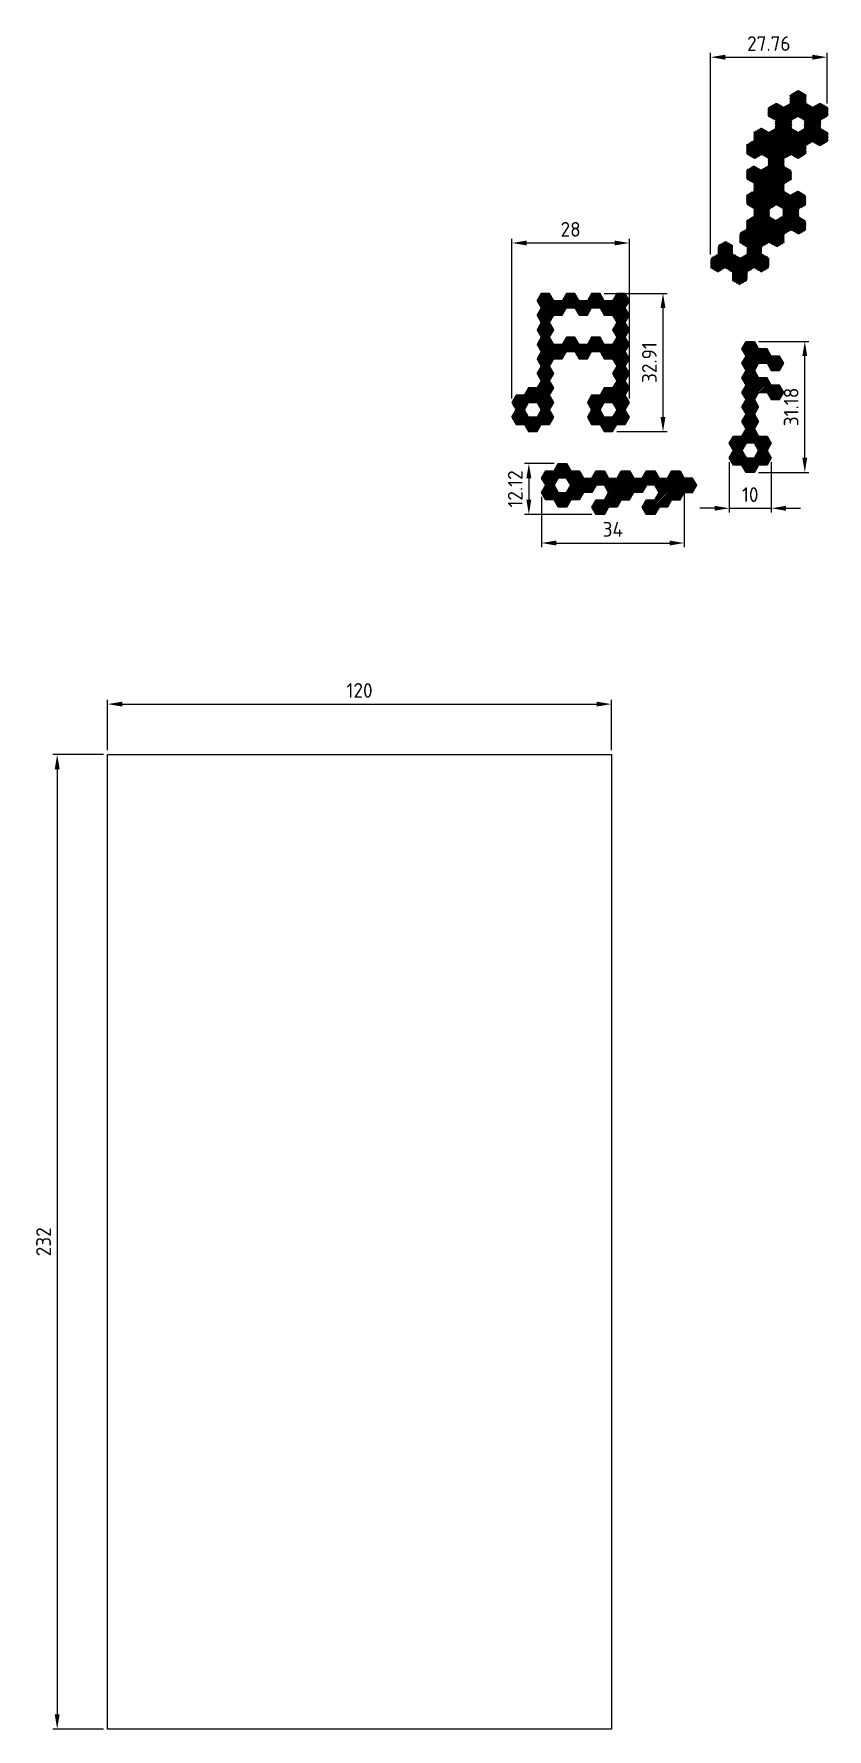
# Model space of a CAD drawing. Header units: millimetres. Extents: x -429 to 706, y -30 to 384.
# Drawn here: x 517.4 to 706.3, y -19.1 to 384.5 of the extents above; entities that cross this region are included whole.
import ezdxf

# ---------------------------------------------------------------- set-up
doc = ezdxf.new("R2010")
doc.units = ezdxf.units.MM
doc.header["$LTSCALE"] = 0.25
for name, color, linetype, lineweight in [('AM_0', 7, 'Continuous', 20), ('AM_5', 3, 'Continuous', 25), ('Dam', 5, 'Continuous', 50)]:
    doc.layers.add(name, color=color, linetype=linetype, lineweight=lineweight)
doc.styles.get("Standard").update_dxf_attribs({"font": 'tcvn+7284-2003r.ttf'})
doc.dimstyles.new('AM_ISO$0', dxfattribs={"dimtxt": 3.5, "dimasz": 3.5, "dimexe": 1, "dimexo": 1, "dimgap": 1.5, "dimtad": 1, "dimdsep": 46, "dimtxsty": 'Standard', "dimcen": 0, "dimclrd": 256, "dimclre": 256, "dimclrt": 2, "dimadec": 0, "dimazin": 2, "dimtp": 0.1, "dimtm": 0.1, "dimtfac": 0.71, "dimtdec": 3, "dimtmove": 0, "dimatfit": 3, "dimfxl": 1, "dimlwd": -1, "dimlwe": -1, "dimarcsym": 1})
pattern_1 = [(45, (894.89967, 228.02429), (-0.1122532, 0.1122532), [])]
pattern_2 = [(105, (912.20266, 413.68215), (-0.15334072, -0.04108752), [])]
pattern_3 = [(45, (844.55941, 182.97297), (-0.1122532, 0.1122532), [])]

# ---------------------------------------------------------------- blocks, each defined once
blk = doc.blocks.new('*D22')
at = {"layer": 'AM_5', "linetype": 'ByBlock', "transparency": 16777216}
for p, q in [((534.93, 213.91), (534.93, 225.91)), ((538.43, 224.91), (651.43, 224.91)), ((654.93, 213.91), (654.93, 225.91))]:
    blk.add_line(p, q, dxfattribs=at)
at = {"layer": 'AM_5', "transparency": 16777216}
for points in [[(538.43, 225.49), (538.43, 224.33), (534.93, 224.91)], [(651.43, 225.49), (651.43, 224.33), (654.93, 224.91)]]:
    blk.add_solid(points, dxfattribs=at)
at = {"layer": 'Defpoints', "color": 0, "transparency": 16777216}
for p in [(654.93, 224.91), (534.93, 212.91), (654.93, 212.91)]:
    blk.add_point(p, dxfattribs=at)
at = {"layer": 'AM_5', "color": 2, "transparency": 16777216, "insert": (594.93, 228.16), "char_height": 3.5, "attachment_point": 5}
blk.add_mtext('120', dxfattribs=at)
blk = doc.blocks.new('*D23')
at = {"layer": 'AM_5', "linetype": 'ByBlock', "transparency": 16777216}
for p, q in [((533.93, 212.91), (521.93, 212.91)), ((522.93, 209.41), (522.93, -15.59)), ((533.93, -19.09), (521.93, -19.09))]:
    blk.add_line(p, q, dxfattribs=at)
at = {"layer": 'AM_5', "transparency": 16777216}
for points in [[(522.34, 209.41), (523.51, 209.41), (522.93, 212.91)], [(522.34, -15.59), (523.51, -15.59), (522.93, -19.09)]]:
    blk.add_solid(points, dxfattribs=at)
at = {"layer": 'Defpoints', "color": 0, "transparency": 16777216}
for p in [(534.93, 212.91), (522.93, -19.09), (534.93, -19.09)]:
    blk.add_point(p, dxfattribs=at)
at = {"layer": 'AM_5', "color": 2, "transparency": 16777216, "insert": (519.68, 96.91), "char_height": 3.5, "attachment_point": 5, "rotation": 90}
blk.add_mtext('232', dxfattribs=at)
blk = doc.blocks.new('*D25')
at = {"layer": 'AM_5', "linetype": 'ByBlock', "transparency": 16777216}
for p, q in [((653.21, 322.68), (668.21, 322.68)), ((667.21, 293.27), (667.21, 319.18)), ((656.21, 289.77), (668.21, 289.77))]:
    blk.add_line(p, q, dxfattribs=at)
at = {"layer": 'AM_5', "transparency": 16777216}
for points in [[(666.63, 319.18), (667.79, 319.18), (667.21, 322.68)], [(666.63, 293.27), (667.79, 293.27), (667.21, 289.77)]]:
    blk.add_solid(points, dxfattribs=at)
at = {"layer": 'Defpoints', "color": 0, "transparency": 16777216}
for p in [(652.21, 322.68), (667.21, 322.68), (655.21, 289.77)]:
    blk.add_point(p, dxfattribs=at)
at = {"layer": 'AM_5', "color": 2, "transparency": 16777216, "insert": (663.96, 306.22), "char_height": 3.5, "attachment_point": 5, "rotation": 90}
blk.add_mtext('32.91', dxfattribs=at)
blk = doc.blocks.new('*D26')
at = {"layer": 'AM_5', "linetype": 'ByBlock', "transparency": 16777216}
for p, q in [((689.98, 311.24), (701.98, 311.24)), ((700.98, 283.57), (700.98, 307.74)), ((689.98, 280.07), (701.98, 280.07))]:
    blk.add_line(p, q, dxfattribs=at)
at = {"layer": 'AM_5', "transparency": 16777216}
for points in [[(700.39, 307.74), (701.56, 307.74), (700.98, 311.24)], [(700.39, 283.57), (701.56, 283.57), (700.98, 280.07)]]:
    blk.add_solid(points, dxfattribs=at)
at = {"layer": 'Defpoints', "color": 0, "transparency": 16777216}
for p in [(688.98, 311.24), (700.98, 311.24), (688.98, 280.07)]:
    blk.add_point(p, dxfattribs=at)
at = {"layer": 'AM_5', "color": 2, "transparency": 16777216, "insert": (697.73, 295.65), "char_height": 3.5, "attachment_point": 5, "rotation": 90}
blk.add_mtext('31.18', dxfattribs=at)
blk = doc.blocks.new('*D27')
at = {"layer": 'AM_5', "linetype": 'ByBlock', "transparency": 16777216}
for p, q in [((631.21, 297.7), (631.21, 335.68)), ((659.21, 297.7), (659.21, 335.68)), ((634.71, 334.68), (655.71, 334.68))]:
    blk.add_line(p, q, dxfattribs=at)
at = {"layer": 'AM_5', "transparency": 16777216}
for points in [[(634.71, 335.26), (634.71, 334.1), (631.21, 334.68)], [(655.71, 335.26), (655.71, 334.1), (659.21, 334.68)]]:
    blk.add_solid(points, dxfattribs=at)
at = {"layer": 'Defpoints', "color": 0, "transparency": 16777216}
for p in [(659.21, 334.68), (631.21, 296.7), (659.21, 296.7)]:
    blk.add_point(p, dxfattribs=at)
at = {"layer": 'AM_5', "color": 2, "transparency": 16777216, "insert": (645.21, 337.93), "char_height": 3.5, "attachment_point": 5}
blk.add_mtext('28', dxfattribs=at)
blk = doc.blocks.new('*D28')
at = {"layer": 'AM_5', "linetype": 'ByBlock', "transparency": 16777216}
for p, q in [((678.53, 331.92), (678.53, 379.91)), ((706.29, 367.91), (706.29, 379.91)), ((682.03, 378.91), (702.79, 378.91))]:
    blk.add_line(p, q, dxfattribs=at)
at = {"layer": 'AM_5', "transparency": 16777216}
for points in [[(682.03, 379.49), (682.03, 378.32), (678.53, 378.91)], [(702.79, 379.49), (702.79, 378.32), (706.29, 378.91)]]:
    blk.add_solid(points, dxfattribs=at)
at = {"layer": 'Defpoints', "color": 0, "transparency": 16777216}
for p in [(706.29, 378.91), (706.29, 366.91), (678.53, 330.92)]:
    blk.add_point(p, dxfattribs=at)
at = {"layer": 'AM_5', "color": 2, "transparency": 16777216, "insert": (692.41, 382.16), "char_height": 3.5, "attachment_point": 5}
blk.add_mtext('27.76', dxfattribs=at)
blk = doc.blocks.new('*D29')
at = {"layer": 'AM_5', "linetype": 'ByBlock', "transparency": 16777216}
for p, q in [((682.98, 282.53), (682.98, 270.53)), ((692.98, 282.53), (692.98, 270.53)), ((679.48, 271.53), (675.98, 271.53)), ((682.98, 271.53), (692.98, 271.53)), ((696.48, 271.53), (699.98, 271.53))]:
    blk.add_line(p, q, dxfattribs=at)
at = {"layer": 'AM_5', "transparency": 16777216}
for points in [[(679.48, 272.11), (679.48, 270.95), (682.98, 271.53)], [(696.48, 272.11), (696.48, 270.95), (692.98, 271.53)]]:
    blk.add_solid(points, dxfattribs=at)
at = {"layer": 'Defpoints', "color": 0, "transparency": 16777216}
for p in [(682.98, 283.53), (692.98, 283.53), (692.98, 271.53)]:
    blk.add_point(p, dxfattribs=at)
at = {"layer": 'AM_5', "color": 2, "transparency": 16777216, "insert": (687.98, 274.78), "char_height": 3.5, "attachment_point": 5}
blk.add_mtext('10', dxfattribs=at)
blk = doc.blocks.new('*D30')
at = {"layer": 'AM_5', "linetype": 'ByBlock', "transparency": 16777216}
for p, q in [((672.27, 277.72), (672.27, 262.26)), ((638.27, 274.26), (638.27, 262.26)), ((641.77, 263.26), (668.77, 263.26))]:
    blk.add_line(p, q, dxfattribs=at)
at = {"layer": 'AM_5', "transparency": 16777216}
for points in [[(641.77, 263.84), (641.77, 262.68), (638.27, 263.26)], [(668.77, 263.84), (668.77, 262.68), (672.27, 263.26)]]:
    blk.add_solid(points, dxfattribs=at)
at = {"layer": 'Defpoints', "color": 0, "transparency": 16777216}
for p in [(672.27, 278.72), (638.27, 275.26), (672.27, 263.26)]:
    blk.add_point(p, dxfattribs=at)
at = {"layer": 'AM_5', "color": 2, "transparency": 16777216, "insert": (655.27, 266.51), "char_height": 3.5, "attachment_point": 5}
blk.add_mtext('34', dxfattribs=at)
blk = doc.blocks.new('*D31')
at = {"layer": 'AM_5', "linetype": 'ByBlock', "transparency": 16777216}
for p, q in [((641.27, 282.19), (634.26, 282.19)), ((635.26, 278.69), (635.26, 273.56)), ((650.27, 270.06), (634.26, 270.06))]:
    blk.add_line(p, q, dxfattribs=at)
at = {"layer": 'AM_5', "transparency": 16777216}
for points in [[(634.68, 278.69), (635.84, 278.69), (635.26, 282.19)], [(634.68, 273.56), (635.84, 273.56), (635.26, 270.06)]]:
    blk.add_solid(points, dxfattribs=at)
at = {"layer": 'Defpoints', "color": 0, "transparency": 16777216}
for p in [(642.27, 282.19), (635.26, 270.06), (651.27, 270.06)]:
    blk.add_point(p, dxfattribs=at)
at = {"layer": 'AM_5', "color": 2, "transparency": 16777216, "insert": (632.01, 276.12), "char_height": 3.5, "attachment_point": 5, "rotation": 90}
blk.add_mtext('12.12', dxfattribs=at)

msp = doc.modelspace()

# ---------------------------------------------------------------- hatches: boundary and pattern name
at = {"layer": 'AM_0'}
h = msp.add_hatch(dxfattribs=at)
h.set_pattern_fill('ANSI31', color=3, scale=0.08, angle=15)
h.set_pattern_definition([(60, (842.22934, -13.91647), (-0.21997045, 0.127), [])])
h.paths.add_polyline_path([(634.209, 298.43), (632.209, 298.43), (631.209, 296.698), (632.209, 294.966), (634.209, 294.966), (635.209, 296.698)])
h.paths.add_polyline_path([(634.209, 294.966), (632.209, 294.966), (631.209, 293.234), (632.209, 291.502), (634.209, 291.502), (635.209, 293.234)])
h.paths.add_polyline_path([(637.209, 293.234), (635.209, 293.234), (634.209, 291.502), (635.209, 289.77), (637.209, 289.77), (638.209, 291.502)])
h.paths.add_polyline_path([(640.209, 294.966), (638.209, 294.966), (637.209, 293.234), (638.209, 291.502), (640.209, 291.502), (641.209, 293.234)])
h.paths.add_polyline_path([(638.209, 298.43), (637.209, 300.162), (635.209, 300.162), (634.209, 298.43), (635.209, 296.698), (637.209, 296.698)])
h.paths.add_polyline_path([(640.209, 298.43), (638.209, 298.43), (637.209, 296.698), (638.209, 294.966), (640.209, 294.966), (641.209, 296.698)])
h.paths.add_polyline_path([(640.209, 301.894), (638.209, 301.894), (637.209, 300.162), (638.209, 298.43), (640.209, 298.43), (641.209, 300.162)])
h.paths.add_polyline_path([(641.209, 303.626), (640.209, 305.358), (638.209, 305.358), (637.209, 303.626), (638.209, 301.894), (640.209, 301.894)])
h.paths.add_polyline_path([(640.209, 308.822), (638.209, 308.822), (637.209, 307.09), (638.209, 305.358), (640.209, 305.358), (641.209, 307.09)])
h.paths.add_polyline_path([(640.209, 312.286), (638.209, 312.286), (637.209, 310.554), (638.209, 308.822), (640.209, 308.822), (641.209, 310.554)])
h.paths.add_polyline_path([(640.209, 315.75), (638.209, 315.75), (637.209, 314.018), (638.209, 312.286), (640.209, 312.286), (641.209, 314.018)])
h.paths.add_polyline_path([(640.209, 319.214), (638.209, 319.214), (637.209, 317.482), (638.209, 315.75), (640.209, 315.75), (641.209, 317.482)])
h.paths.add_polyline_path([(641.209, 320.946), (640.209, 322.679), (638.209, 322.679), (637.209, 320.946), (638.209, 319.214), (640.209, 319.214)])
h.paths.add_polyline_path([(643.209, 320.946), (641.209, 320.946), (640.209, 319.214), (641.209, 317.482), (643.209, 317.482), (644.209, 319.214)])
h.paths.add_polyline_path([(643.209, 310.554), (641.209, 310.554), (640.209, 308.822), (641.209, 307.09), (643.209, 307.09), (644.209, 308.822)])
h.paths.add_polyline_path([(646.209, 312.286), (644.209, 312.286), (643.209, 310.554), (644.209, 308.822), (646.209, 308.822), (647.209, 310.554)])
h.paths.add_polyline_path([(649.209, 310.554), (647.209, 310.554), (646.209, 308.822), (647.209, 307.09), (649.209, 307.09), (650.209, 308.822)])
h.paths.add_polyline_path([(646.209, 322.679), (644.209, 322.679), (643.209, 320.946), (644.209, 319.214), (646.209, 319.214), (647.209, 320.946)])
h.paths.add_polyline_path([(649.209, 320.946), (647.209, 320.946), (646.209, 319.214), (647.209, 317.482), (649.209, 317.482), (650.209, 319.214)])
h.paths.add_polyline_path([(652.209, 322.679), (650.209, 322.679), (649.209, 320.946), (650.209, 319.214), (652.209, 319.214), (653.209, 320.946)])
h.paths.add_polyline_path([(655.209, 320.946), (653.209, 320.946), (652.209, 319.214), (653.209, 317.482), (655.209, 317.482), (656.209, 319.214)])
h.paths.add_polyline_path([(658.209, 322.679), (656.209, 322.679), (655.209, 320.946), (656.209, 319.214), (658.209, 319.214), (659.209, 320.946)])
h.paths.add_polyline_path([(658.209, 319.214), (656.209, 319.214), (655.209, 317.482), (656.209, 315.75), (658.209, 315.75), (659.209, 317.482)])
h.paths.add_polyline_path([(659.209, 314.018), (658.209, 315.75), (656.209, 315.75), (655.209, 314.018), (656.209, 312.286), (658.209, 312.286)])
h.paths.add_polyline_path([(652.209, 312.286), (650.209, 312.286), (649.209, 310.554), (650.209, 308.822), (652.209, 308.822), (653.209, 310.554)])
h.paths.add_polyline_path([(655.209, 310.554), (653.209, 310.554), (652.209, 308.822), (653.209, 307.09), (655.209, 307.09), (656.209, 308.822)])
h.paths.add_polyline_path([(658.209, 312.286), (656.209, 312.286), (655.209, 310.554), (656.209, 308.822), (658.209, 308.822), (659.209, 310.554)])
h.paths.add_polyline_path([(658.209, 308.822), (656.209, 308.822), (655.209, 307.09), (656.209, 305.358), (658.209, 305.358), (659.209, 307.09)])
h.paths.add_polyline_path([(659.209, 303.626), (658.209, 305.358), (656.209, 305.358), (655.209, 303.626), (656.209, 301.894), (658.209, 301.894)])
h.paths.add_polyline_path([(658.209, 301.894), (656.209, 301.894), (655.209, 300.162), (656.209, 298.43), (658.209, 298.43), (659.209, 300.162)])
h.paths.add_polyline_path([(655.209, 300.162), (653.209, 300.162), (652.209, 298.43), (653.209, 296.698), (655.209, 296.698), (656.209, 298.43)])
h.paths.add_polyline_path([(652.209, 298.43), (650.209, 298.43), (649.209, 296.698), (650.209, 294.966), (652.209, 294.966), (653.209, 296.698)])
h.paths.add_polyline_path([(652.209, 294.966), (650.209, 294.966), (649.209, 293.234), (650.209, 291.502), (652.209, 291.502), (653.209, 293.234)])
h.paths.add_polyline_path([(655.209, 293.234), (653.209, 293.234), (652.209, 291.502), (653.209, 289.77), (655.209, 289.77), (656.209, 291.502)])
h.paths.add_polyline_path([(659.209, 293.234), (658.209, 294.966), (656.209, 294.966), (655.209, 293.234), (656.209, 291.502), (658.209, 291.502)])
h.paths.add_polyline_path([(658.209, 298.43), (656.209, 298.43), (655.209, 296.698), (656.209, 294.966), (658.209, 294.966), (659.209, 296.698)])
at = {"layer": 'AM_0', "true_color": 0xf1eb1f}
h = msp.add_hatch(dxfattribs=at)
h.set_pattern_fill('ANSI31', color=2, scale=0.08, angle=180)
h.set_pattern_definition([(225, (619.90805, 658.83783), (0.17960512, -0.17960512), [])])
h.paths.add_polyline_path([(692.978, 297.386), (694.978, 297.386), (695.978, 299.118), (694.978, 300.85), (692.978, 300.85), (691.978, 299.118)])
h.paths.add_polyline_path([(688.978, 300.85), (689.978, 299.118), (691.978, 299.118), (692.978, 300.85), (691.978, 302.582), (689.978, 302.582)])
h.paths.add_polyline_path([(692.978, 304.314), (694.978, 304.314), (695.978, 306.046), (694.978, 307.778), (692.978, 307.778), (691.978, 306.046)])
h.paths.add_polyline_path([(688.978, 307.778), (689.978, 306.046), (691.978, 306.046), (692.978, 307.778), (691.978, 309.51), (689.978, 309.51)])
h.paths.add_polyline_path([(685.978, 309.51), (686.978, 307.778), (688.978, 307.778), (689.978, 309.51), (688.978, 311.242), (686.978, 311.242)])
h.paths.add_polyline_path([(685.978, 306.046), (686.978, 304.314), (688.978, 304.314), (689.978, 306.046), (688.978, 307.778), (686.978, 307.778)])
h.paths.add_polyline_path([(686.978, 300.85), (688.978, 300.85), (689.978, 302.582), (688.978, 304.314), (686.978, 304.314), (685.978, 302.582)])
h.paths.add_polyline_path([(685.978, 299.118), (686.978, 297.386), (688.978, 297.386), (689.978, 299.118), (688.978, 300.85), (686.978, 300.85)])
h.paths.add_polyline_path([(686.978, 293.922), (688.978, 293.922), (689.978, 295.654), (688.978, 297.386), (686.978, 297.386), (685.978, 295.654)])
h.paths.add_polyline_path([(686.978, 290.458), (688.978, 290.458), (689.978, 292.19), (688.978, 293.922), (686.978, 293.922), (685.978, 292.19)])
h.paths.add_polyline_path([(689.978, 285.262), (691.978, 285.262), (692.978, 286.994), (691.978, 288.726), (689.978, 288.726), (688.978, 286.994)])
h.paths.add_polyline_path([(682.978, 286.994), (683.978, 285.262), (685.978, 285.262), (686.978, 286.994), (685.978, 288.726), (683.978, 288.726)])
h.paths.add_polyline_path([(682.978, 283.53), (683.978, 281.798), (685.978, 281.798), (686.978, 283.53), (685.978, 285.262), (683.978, 285.262)])
h.paths.add_polyline_path([(686.978, 280.065), (688.978, 280.065), (689.978, 281.798), (688.978, 283.53), (686.978, 283.53), (685.978, 281.798)])
h.paths.add_polyline_path([(689.978, 281.798), (691.978, 281.798), (692.978, 283.53), (691.978, 285.262), (689.978, 285.262), (688.978, 283.53)])
h.paths.add_polyline_path([(686.978, 286.994), (688.978, 286.994), (689.978, 288.726), (688.978, 290.458), (686.978, 290.458), (685.978, 288.726)])
h = msp.add_hatch(dxfattribs=at)
h.set_pattern_fill('ANSI31', color=2, scale=0.08)
h.set_pattern_definition([(45, (882.392, -93.05078), (-0.17960512, 0.17960512), [])])
h.paths.add_polyline_path([(641.265, 280.455), (639.265, 280.455), (638.265, 278.723), (639.265, 276.991), (641.265, 276.991), (642.265, 278.723)])
h.paths.add_polyline_path([(645.265, 280.455), (644.265, 282.187), (642.265, 282.187), (641.265, 280.455), (642.265, 278.723), (644.265, 278.723)])
h.paths.add_polyline_path([(641.265, 276.991), (639.265, 276.991), (638.265, 275.259), (639.265, 273.527), (641.265, 273.527), (642.265, 275.259)])
h.paths.add_polyline_path([(645.265, 273.527), (644.265, 275.259), (642.265, 275.259), (641.265, 273.527), (642.265, 271.795), (644.265, 271.795)])
h.paths.add_polyline_path([(647.265, 276.991), (645.265, 276.991), (644.265, 275.259), (645.265, 273.527), (647.265, 273.527), (648.265, 275.259)])
h.paths.add_polyline_path([(648.265, 278.723), (647.265, 280.455), (645.265, 280.455), (644.265, 278.723), (645.265, 276.991), (647.265, 276.991)])
h.paths.add_polyline_path([(651.265, 276.991), (650.265, 278.723), (648.265, 278.723), (647.265, 276.991), (648.265, 275.259), (650.265, 275.259)])
h.paths.add_polyline_path([(653.265, 280.455), (651.265, 280.455), (650.265, 278.723), (651.265, 276.991), (653.265, 276.991), (654.265, 278.723)])
h.paths.add_polyline_path([(656.265, 278.723), (654.265, 278.723), (653.265, 276.991), (654.265, 275.259), (656.265, 275.259), (657.265, 276.991)])
h.paths.add_polyline_path([(656.265, 275.259), (654.265, 275.259), (653.265, 273.527), (654.265, 271.795), (656.265, 271.795), (657.265, 273.527)])
h.paths.add_polyline_path([(653.265, 273.527), (651.265, 273.527), (650.265, 271.795), (651.265, 270.063), (653.265, 270.063), (654.265, 271.795)])
h.paths.add_polyline_path([(659.265, 280.455), (657.265, 280.455), (656.265, 278.723), (657.265, 276.991), (659.265, 276.991), (660.265, 278.723)])
h.paths.add_polyline_path([(662.265, 278.723), (660.265, 278.723), (659.265, 276.991), (660.265, 275.259), (662.265, 275.259), (663.265, 276.991)])
h.paths.add_polyline_path([(665.265, 280.455), (663.265, 280.455), (662.265, 278.723), (663.265, 276.991), (665.265, 276.991), (666.265, 278.723)])
h.paths.add_polyline_path([(668.265, 278.723), (666.265, 278.723), (665.265, 276.991), (666.265, 275.259), (668.265, 275.259), (669.265, 276.991)])
h.paths.add_polyline_path([(671.265, 280.455), (669.265, 280.455), (668.265, 278.723), (669.265, 276.991), (671.265, 276.991), (672.265, 278.723)])
h.paths.add_polyline_path([(668.265, 275.259), (666.265, 275.259), (665.265, 273.527), (666.265, 271.795), (668.265, 271.795), (669.265, 273.527)])
h.paths.add_polyline_path([(666.265, 271.795), (665.265, 273.527), (663.265, 273.527), (662.265, 271.795), (663.265, 270.063), (665.265, 270.063)])
h = msp.add_hatch(dxfattribs=at)
h.set_pattern_fill('ANSI31', color=2, scale=0.081)
h.set_pattern_definition([(45, (756.0477, -57.13764), (-0.18185019, 0.18185019), [])])
h.paths.add_polyline_path([(660.265, 275.259), (659.265, 276.991), (657.265, 276.991), (656.265, 275.259), (657.265, 273.527), (659.265, 273.527)])
h.paths.add_polyline_path([(672.265, 275.259), (671.265, 276.991), (669.265, 276.991), (668.265, 275.259), (669.265, 273.527), (671.265, 273.527)])
h.paths.add_polyline_path([(675.265, 276.991), (674.265, 278.723), (672.265, 278.723), (671.265, 276.991), (672.265, 275.259), (674.265, 275.259)])
at = {"layer": 'Dam'}
h = msp.add_hatch(dxfattribs=at)
h.set_pattern_fill('ANSI31', color=3, scale=0.05, angle=60, style=0)
h.set_pattern_definition(pattern_2)
h.paths.add_polyline_path([(699.366, 370.908), (697.634, 369.908), (697.634, 367.908), (699.366, 366.908), (701.098, 367.908), (701.098, 369.908)])
h.paths.add_polyline_path([(701.098, 367.908), (699.366, 366.908), (699.366, 364.908), (701.098, 363.908), (702.83, 364.908), (702.83, 366.908)])
h.paths.add_polyline_path([(697.634, 367.908), (695.902, 366.908), (695.902, 364.908), (697.634, 363.908), (699.366, 364.908), (699.366, 366.908)])
h.paths.add_polyline_path([(695.902, 364.908), (694.169, 363.908), (694.169, 361.908), (695.902, 360.908), (697.634, 361.908), (697.634, 363.908)])
h.paths.add_polyline_path([(694.169, 361.908), (692.437, 360.908), (692.437, 358.908), (694.169, 357.908), (695.902, 358.908), (695.902, 360.908)])
h.paths.add_polyline_path([(697.634, 361.908), (695.902, 360.908), (695.902, 358.908), (697.634, 357.908), (699.366, 358.908), (699.366, 360.908)])
h.paths.add_polyline_path([(699.366, 358.908), (697.634, 357.908), (697.634, 355.908), (699.366, 354.908), (701.098, 355.908), (701.098, 357.908)])
h.paths.add_polyline_path([(701.098, 361.908), (699.366, 360.908), (699.366, 358.908), (701.098, 357.908), (702.83, 358.908), (702.83, 360.908)])
h.paths.add_polyline_path([(706.294, 360.908), (704.562, 361.908), (702.83, 360.908), (702.83, 358.908), (704.562, 357.908), (706.294, 358.908)])
h.paths.add_polyline_path([(702.83, 364.908), (701.098, 363.908), (701.098, 361.908), (702.83, 360.908), (704.562, 361.908), (704.562, 363.908)])
h.paths.add_polyline_path([(704.562, 367.908), (702.83, 366.908), (702.83, 364.908), (704.562, 363.908), (706.294, 364.908), (706.294, 366.908)])
h = msp.add_hatch(dxfattribs=at)
h.set_pattern_fill('ANSI31', color=3, scale=0.05, angle=60, style=0)
h.set_pattern_definition(pattern_2)
h.paths.add_polyline_path([(692.437, 364.908), (694.169, 363.908), (695.902, 364.908), (695.902, 366.908), (694.169, 367.908), (692.437, 366.908)])
at = {"layer": 'Dam', "true_color": 0xf4ee51}
h = msp.add_hatch(dxfattribs=at)
h.set_pattern_fill('ANSI31', color=41, scale=0.05, style=0)
h.set_pattern_definition(pattern_1)
h.paths.add_polyline_path([(688.973, 360.908), (688.973, 358.908), (690.705, 357.908), (692.437, 358.908), (692.437, 360.908), (690.705, 361.908)])
h = msp.add_hatch(dxfattribs=at)
h.set_pattern_fill('ANSI31', color=41, scale=0.05, style=0)
h.set_pattern_definition(pattern_1)
h.paths.add_polyline_path([(697.634, 357.908), (695.902, 358.908), (694.169, 357.908), (694.169, 355.908), (695.902, 354.908), (697.634, 355.908)])
h.paths.add_polyline_path([(695.902, 354.908), (694.169, 355.908), (692.437, 354.908), (692.437, 352.908), (694.169, 351.908), (695.902, 352.908)])
h.paths.add_polyline_path([(694.169, 357.908), (692.437, 358.908), (690.705, 357.908), (690.705, 355.908), (692.437, 354.908), (694.169, 355.908)])
h.paths.add_polyline_path([(690.705, 357.908), (688.973, 358.908), (687.241, 357.908), (687.241, 355.908), (688.973, 354.908), (690.705, 355.908)])
h.paths.add_polyline_path([(690.705, 351.908), (688.973, 352.908), (687.241, 351.908), (687.241, 349.908), (688.973, 348.908), (690.705, 349.908)])
h.paths.add_polyline_path([(692.437, 346.908), (692.437, 348.908), (690.705, 349.908), (688.973, 348.908), (688.973, 346.908), (690.705, 345.908)])
h.paths.add_polyline_path([(694.169, 351.908), (692.437, 352.908), (690.705, 351.908), (690.705, 349.908), (692.437, 348.908), (694.169, 349.908)])
h.paths.add_polyline_path([(697.634, 351.908), (695.902, 352.908), (694.169, 351.908), (694.169, 349.908), (695.902, 348.908), (697.634, 349.908)])
at = {"layer": 'Dam', "true_color": 0xcd2027}
h = msp.add_hatch(dxfattribs=at)
h.set_pattern_fill('ANSI31', color=242, scale=0.05, style=0)
h.set_pattern_definition(pattern_3)
h.paths.add_polyline_path([(692.437, 348.908), (692.437, 346.908), (694.169, 345.908), (695.902, 346.908), (695.902, 348.908), (694.169, 349.908)])
h = msp.add_hatch(dxfattribs=at)
h.set_pattern_fill('ANSI31', color=242, scale=0.05, style=0)
h.set_pattern_definition(pattern_3)
h.paths.add_polyline_path([(701.098, 345.908), (699.366, 346.908), (697.634, 345.908), (697.634, 343.908), (699.366, 342.908), (701.098, 343.908)])
h.paths.add_polyline_path([(699.366, 342.908), (697.634, 343.908), (695.902, 342.908), (695.902, 340.908), (697.634, 339.908), (699.366, 340.908)])
h.paths.add_polyline_path([(697.634, 345.908), (695.902, 346.908), (694.169, 345.908), (694.169, 343.908), (695.902, 342.908), (697.634, 343.908)])
h.paths.add_polyline_path([(694.169, 345.908), (692.437, 346.908), (690.705, 345.908), (690.705, 343.908), (692.437, 342.908), (694.169, 343.908)])
h.paths.add_polyline_path([(690.705, 345.908), (688.973, 346.908), (687.241, 345.908), (687.241, 343.908), (688.973, 342.908), (690.705, 343.908)])
h.paths.add_polyline_path([(692.437, 342.908), (690.705, 343.908), (688.973, 342.908), (688.973, 340.908), (690.705, 339.908), (692.437, 340.908)])
h.paths.add_polyline_path([(690.705, 339.908), (688.973, 340.908), (687.241, 339.908), (687.241, 337.908), (688.973, 336.908), (690.705, 337.908)])
h.paths.add_polyline_path([(694.169, 339.908), (692.437, 340.908), (690.705, 339.908), (690.705, 337.908), (692.437, 336.908), (694.169, 337.908)])
h.paths.add_polyline_path([(695.902, 334.908), (695.902, 336.908), (694.169, 337.908), (692.437, 336.908), (692.437, 334.908), (694.169, 333.908)])
h.paths.add_polyline_path([(697.634, 339.908), (695.902, 340.908), (694.169, 339.908), (694.169, 337.908), (695.902, 336.908), (697.634, 337.908)])
h.paths.add_polyline_path([(701.098, 339.908), (699.366, 340.908), (697.634, 339.908), (697.634, 337.908), (699.366, 336.908), (701.098, 337.908)])
at = {"layer": 'Dam'}
h = msp.add_hatch(dxfattribs=at)
h.set_pattern_fill('ANSI31', color=4, scale=0.05, angle=-60, style=0)
h.set_pattern_definition([(345, (678.5876, 93.1384), (0.04108752, 0.15334072), [])])
h.paths.add_polyline_path([(692.437, 328.918), (692.437, 330.918), (690.705, 331.918), (688.973, 330.918), (688.973, 328.918), (690.705, 327.918)])
h.paths.add_polyline_path([(688.973, 328.918), (688.973, 330.918), (687.241, 331.918), (685.509, 330.918), (685.509, 328.918), (687.241, 327.918)])
h.paths.add_polyline_path([(690.705, 331.918), (690.705, 333.918), (688.973, 334.918), (687.241, 333.918), (687.241, 331.918), (688.973, 330.918)])
h.paths.add_polyline_path([(688.973, 334.918), (688.973, 336.918), (687.241, 337.918), (685.509, 336.918), (685.509, 334.918), (687.241, 333.918)])
h.paths.add_polyline_path([(683.777, 331.918), (683.777, 333.918), (682.045, 334.918), (680.313, 333.918), (680.313, 331.918), (682.045, 330.918)])
h.paths.add_polyline_path([(680.313, 327.918), (682.045, 328.918), (682.045, 330.918), (680.313, 331.918), (678.581, 330.918), (678.581, 328.918)])
h.paths.add_polyline_path([(685.509, 328.918), (685.509, 330.918), (683.777, 331.918), (682.045, 330.918), (682.045, 328.918), (683.777, 327.918)])
h.paths.add_polyline_path([(687.241, 325.918), (687.241, 327.918), (685.509, 328.918), (683.777, 327.918), (683.777, 325.918), (685.509, 324.918)])
h = msp.add_hatch(dxfattribs=at)
h.set_pattern_fill('ANSI31', color=4, scale=0.05, angle=-60, style=0)
h.set_pattern_definition([(345, (678.554, 93.1093), (0.04108752, 0.15334072), [])])
h.paths.add_polyline_path([(690.672, 337.889), (688.94, 336.889), (688.94, 334.889), (690.672, 333.889), (692.404, 334.889), (692.404, 336.889)])

# ---------------------------------------------------------------- linework, layer by layer
at = {"layer": 'AM_0'}
for p, q in [((534.926, -19.091), (534.926, 212.909)), ((534.926, 212.909), (654.926, 212.909)), ((654.926, 212.909), (654.926, -19.091)), ((654.926, -19.091), (534.926, -19.091))]:
    msp.add_line(p, q, dxfattribs=at)
for points in [[(694.169, 367.908), (692.437, 366.908), (692.437, 364.908), (694.169, 363.908), (695.902, 364.908), (695.902, 366.908)], [(697.634, 363.908), (699.366, 364.908), (699.366, 366.908), (697.634, 367.908), (695.902, 366.908), (695.902, 364.908)], [(699.366, 370.908), (697.634, 369.908), (697.634, 367.908), (699.366, 366.908), (701.098, 367.908), (701.098, 369.908)], [(701.098, 367.908), (699.366, 366.908), (699.366, 364.908), (701.098, 363.908), (702.83, 364.908), (702.83, 366.908)], [(704.562, 367.908), (702.83, 366.908), (702.83, 364.908), (704.562, 363.908), (706.294, 364.908), (706.294, 366.908)], [(695.902, 360.908), (697.634, 361.908), (697.634, 363.908), (695.902, 364.908), (694.169, 363.908), (694.169, 361.908)], [(702.83, 364.908), (701.098, 363.908), (701.098, 361.908), (702.83, 360.908), (704.562, 361.908), (704.562, 363.908)], [(692.437, 360.908), (690.705, 361.908), (688.973, 360.908), (688.973, 358.908), (690.705, 357.908), (692.437, 358.908)], [(694.169, 361.908), (692.437, 360.908), (692.437, 358.908), (694.169, 357.908), (695.902, 358.908), (695.902, 360.908)], [(697.634, 357.908), (699.366, 358.908), (699.366, 360.908), (697.634, 361.908), (695.902, 360.908), (695.902, 358.908)], [(701.098, 361.908), (699.366, 360.908), (699.366, 358.908), (701.098, 357.908), (702.83, 358.908), (702.83, 360.908)], [(704.562, 361.908), (702.83, 360.908), (702.83, 358.908), (704.562, 357.908), (706.294, 358.908), (706.294, 360.908)], [(687.241, 355.908), (688.973, 354.908), (690.705, 355.908), (690.705, 357.908), (688.973, 358.908), (687.241, 357.908)], [(690.705, 355.908), (692.437, 354.908), (694.169, 355.908), (694.169, 357.908), (692.437, 358.908), (690.705, 357.908)], [(695.902, 354.908), (694.169, 355.908), (692.437, 354.908), (692.437, 352.908), (694.169, 351.908), (695.902, 352.908)], [(697.634, 357.908), (695.902, 358.908), (694.169, 357.908), (694.169, 355.908), (695.902, 354.908), (697.634, 355.908)], [(699.366, 358.908), (697.634, 357.908), (697.634, 355.908), (699.366, 354.908), (701.098, 355.908), (701.098, 357.908)], [(690.705, 351.908), (688.973, 352.908), (687.241, 351.908), (687.241, 349.908), (688.973, 348.908), (690.705, 349.908)], [(694.169, 351.908), (692.437, 352.908), (690.705, 351.908), (690.705, 349.908), (692.437, 348.908), (694.169, 349.908)], [(697.634, 351.908), (695.902, 352.908), (694.169, 351.908), (694.169, 349.908), (695.902, 348.908), (697.634, 349.908)], [(692.437, 348.908), (690.705, 349.908), (688.973, 348.908), (688.973, 346.908), (690.705, 345.908), (692.437, 346.908)], [(695.902, 348.908), (694.169, 349.908), (692.437, 348.908), (692.437, 346.908), (694.169, 345.908), (695.902, 346.908)], [(690.705, 345.908), (688.973, 346.908), (687.241, 345.908), (687.241, 343.908), (688.973, 342.908), (690.705, 343.908)], [(688.973, 340.908), (690.705, 339.908), (692.437, 340.908), (692.437, 342.908), (690.705, 343.908), (688.973, 342.908)], [(690.705, 343.908), (692.437, 342.908), (694.169, 343.908), (694.169, 345.908), (692.437, 346.908), (690.705, 345.908)], [(694.169, 343.908), (695.902, 342.908), (697.634, 343.908), (697.634, 345.908), (695.902, 346.908), (694.169, 345.908)], [(699.366, 342.908), (697.634, 343.908), (695.902, 342.908), (695.902, 340.908), (697.634, 339.908), (699.366, 340.908)], [(701.098, 345.908), (699.366, 346.908), (697.634, 345.908), (697.634, 343.908), (699.366, 342.908), (701.098, 343.908)], [(690.705, 339.908), (688.973, 340.908), (687.241, 339.908), (687.241, 337.908), (688.973, 336.908), (690.705, 337.908)], [(694.169, 339.908), (692.437, 340.908), (690.705, 339.908), (690.705, 337.908), (692.437, 336.908), (694.169, 337.908)], [(697.634, 339.908), (695.902, 340.908), (694.169, 339.908), (694.169, 337.908), (695.902, 336.908), (697.634, 337.908)], [(701.098, 339.908), (699.366, 340.908), (697.634, 339.908), (697.634, 337.908), (699.366, 336.908), (701.098, 337.908)], [(695.902, 336.908), (694.169, 337.908), (692.437, 336.908), (692.437, 334.908), (694.169, 333.908), (695.902, 334.908)], [(641.209, 320.946), (640.209, 322.679), (638.209, 322.679), (637.209, 320.946), (638.209, 319.214), (640.209, 319.214)], [(641.209, 317.482), (640.209, 319.214), (638.209, 319.214), (637.209, 317.482), (638.209, 315.75), (640.209, 315.75)], [(644.209, 319.214), (643.209, 320.946), (641.209, 320.946), (640.209, 319.214), (641.209, 317.482), (643.209, 317.482)], [(647.209, 320.946), (646.209, 322.679), (644.209, 322.679), (643.209, 320.946), (644.209, 319.214), (646.209, 319.214)], [(650.209, 319.214), (649.209, 320.946), (647.209, 320.946), (646.209, 319.214), (647.209, 317.482), (649.209, 317.482)], [(653.209, 320.946), (652.209, 322.679), (650.209, 322.679), (649.209, 320.946), (650.209, 319.214), (652.209, 319.214)], [(656.209, 319.214), (655.209, 320.946), (653.209, 320.946), (652.209, 319.214), (653.209, 317.482), (655.209, 317.482)], [(659.209, 320.946), (658.209, 322.679), (656.209, 322.679), (655.209, 320.946), (656.209, 319.214), (658.209, 319.214)], [(659.209, 317.482), (658.209, 319.214), (656.209, 319.214), (655.209, 317.482), (656.209, 315.75), (658.209, 315.75)], [(641.209, 314.018), (640.209, 315.75), (638.209, 315.75), (637.209, 314.018), (638.209, 312.286), (640.209, 312.286)], [(659.209, 314.018), (658.209, 315.75), (656.209, 315.75), (655.209, 314.018), (656.209, 312.286), (658.209, 312.286)], [(641.209, 310.554), (640.209, 312.286), (638.209, 312.286), (637.209, 310.554), (638.209, 308.822), (640.209, 308.822)], [(647.209, 310.554), (646.209, 312.286), (644.209, 312.286), (643.209, 310.554), (644.209, 308.822), (646.209, 308.822)], [(653.209, 310.554), (652.209, 312.286), (650.209, 312.286), (649.209, 310.554), (650.209, 308.822), (652.209, 308.822)], [(659.209, 310.554), (658.209, 312.286), (656.209, 312.286), (655.209, 310.554), (656.209, 308.822), (658.209, 308.822)], [(685.978, 309.51), (686.978, 311.242), (688.978, 311.242), (689.978, 309.51), (688.978, 307.778), (686.978, 307.778)], [(641.209, 307.09), (640.209, 308.822), (638.209, 308.822), (637.209, 307.09), (638.209, 305.358), (640.209, 305.358)], [(644.209, 308.822), (643.209, 310.554), (641.209, 310.554), (640.209, 308.822), (641.209, 307.09), (643.209, 307.09)], [(650.209, 308.822), (649.209, 310.554), (647.209, 310.554), (646.209, 308.822), (647.209, 307.09), (649.209, 307.09)], [(656.209, 308.822), (655.209, 310.554), (653.209, 310.554), (652.209, 308.822), (653.209, 307.09), (655.209, 307.09)], [(659.209, 307.09), (658.209, 308.822), (656.209, 308.822), (655.209, 307.09), (656.209, 305.358), (658.209, 305.358)], [(685.978, 306.046), (686.978, 307.778), (688.978, 307.778), (689.978, 306.046), (688.978, 304.314), (686.978, 304.314)], [(692.978, 307.778), (691.978, 309.51), (689.978, 309.51), (688.978, 307.778), (689.978, 306.046), (691.978, 306.046)], [(695.978, 306.046), (694.978, 307.778), (692.978, 307.778), (691.978, 306.046), (692.978, 304.314), (694.978, 304.314)], [(641.209, 303.626), (640.209, 305.358), (638.209, 305.358), (637.209, 303.626), (638.209, 301.894), (640.209, 301.894)], [(659.209, 303.626), (658.209, 305.358), (656.209, 305.358), (655.209, 303.626), (656.209, 301.894), (658.209, 301.894)], [(685.978, 302.582), (686.978, 304.314), (688.978, 304.314), (689.978, 302.582), (688.978, 300.85), (686.978, 300.85)], [(638.209, 298.43), (637.209, 300.162), (635.209, 300.162), (634.209, 298.43), (635.209, 296.698), (637.209, 296.698)], [(641.209, 300.162), (640.209, 301.894), (638.209, 301.894), (637.209, 300.162), (638.209, 298.43), (640.209, 298.43)], [(656.209, 298.43), (655.209, 300.162), (653.209, 300.162), (652.209, 298.43), (653.209, 296.698), (655.209, 296.698)], [(659.209, 300.162), (658.209, 301.894), (656.209, 301.894), (655.209, 300.162), (656.209, 298.43), (658.209, 298.43)], [(685.978, 299.118), (686.978, 300.85), (688.978, 300.85), (689.978, 299.118), (688.978, 297.386), (686.978, 297.386)], [(692.978, 300.85), (691.978, 302.582), (689.978, 302.582), (688.978, 300.85), (689.978, 299.118), (691.978, 299.118)], [(695.978, 299.118), (694.978, 300.85), (692.978, 300.85), (691.978, 299.118), (692.978, 297.386), (694.978, 297.386)], [(635.209, 296.698), (634.209, 298.43), (632.209, 298.43), (631.209, 296.698), (632.209, 294.966), (634.209, 294.966)], [(635.209, 293.234), (634.209, 294.966), (632.209, 294.966), (631.209, 293.234), (632.209, 291.502), (634.209, 291.502)], [(641.209, 296.698), (640.209, 298.43), (638.209, 298.43), (637.209, 296.698), (638.209, 294.966), (640.209, 294.966)], [(641.209, 293.234), (640.209, 294.966), (638.209, 294.966), (637.209, 293.234), (638.209, 291.502), (640.209, 291.502)], [(653.209, 296.698), (652.209, 298.43), (650.209, 298.43), (649.209, 296.698), (650.209, 294.966), (652.209, 294.966)], [(653.209, 293.234), (652.209, 294.966), (650.209, 294.966), (649.209, 293.234), (650.209, 291.502), (652.209, 291.502)], [(659.209, 296.698), (658.209, 298.43), (656.209, 298.43), (655.209, 296.698), (656.209, 294.966), (658.209, 294.966)], [(659.209, 293.234), (658.209, 294.966), (656.209, 294.966), (655.209, 293.234), (656.209, 291.502), (658.209, 291.502)], [(685.978, 295.654), (686.978, 297.386), (688.978, 297.386), (689.978, 295.654), (688.978, 293.922), (686.978, 293.922)], [(638.209, 291.502), (637.209, 293.234), (635.209, 293.234), (634.209, 291.502), (635.209, 289.77), (637.209, 289.77)], [(656.209, 291.502), (655.209, 293.234), (653.209, 293.234), (652.209, 291.502), (653.209, 289.77), (655.209, 289.77)], [(685.978, 292.19), (686.978, 293.922), (688.978, 293.922), (689.978, 292.19), (688.978, 290.458), (686.978, 290.458)], [(682.978, 286.994), (683.978, 288.726), (685.978, 288.726), (686.978, 286.994), (685.978, 285.262), (683.978, 285.262)], [(685.978, 288.726), (686.978, 290.458), (688.978, 290.458), (689.978, 288.726), (688.978, 286.994), (686.978, 286.994)], [(688.978, 286.994), (689.978, 288.726), (691.978, 288.726), (692.978, 286.994), (691.978, 285.262), (689.978, 285.262)], [(682.978, 283.53), (683.978, 285.262), (685.978, 285.262), (686.978, 283.53), (685.978, 281.798), (683.978, 281.798)], [(685.978, 281.798), (686.978, 283.53), (688.978, 283.53), (689.978, 281.798), (688.978, 280.065), (686.978, 280.065)], [(688.978, 283.53), (689.978, 285.262), (691.978, 285.262), (692.978, 283.53), (691.978, 281.798), (689.978, 281.798)], [(638.265, 278.723), (639.265, 280.455), (641.265, 280.455), (642.265, 278.723), (641.265, 276.991), (639.265, 276.991)], [(641.265, 280.455), (642.265, 282.187), (644.265, 282.187), (645.265, 280.455), (644.265, 278.723), (642.265, 278.723)], [(644.265, 278.723), (645.265, 280.455), (647.265, 280.455), (648.265, 278.723), (647.265, 276.991), (645.265, 276.991)], [(647.265, 276.991), (648.265, 278.723), (650.265, 278.723), (651.265, 276.991), (650.265, 275.259), (648.265, 275.259)], [(650.265, 278.723), (651.265, 280.455), (653.265, 280.455), (654.265, 278.723), (653.265, 276.991), (651.265, 276.991)], [(653.265, 276.991), (654.265, 278.723), (656.265, 278.723), (657.265, 276.991), (656.265, 275.259), (654.265, 275.259)], [(656.265, 278.723), (657.265, 280.455), (659.265, 280.455), (660.265, 278.723), (659.265, 276.991), (657.265, 276.991)], [(659.265, 276.991), (660.265, 278.723), (662.265, 278.723), (663.265, 276.991), (662.265, 275.259), (660.265, 275.259)], [(662.265, 278.723), (663.265, 280.455), (665.265, 280.455), (666.265, 278.723), (665.265, 276.991), (663.265, 276.991)], [(669.265, 276.991), (668.265, 275.259), (666.265, 275.259), (665.265, 276.991), (666.265, 278.723), (668.265, 278.723)], [(668.265, 278.723), (669.265, 280.455), (671.265, 280.455), (672.265, 278.723), (671.265, 276.991), (669.265, 276.991)], [(671.265, 276.991), (672.265, 275.259), (674.265, 275.259), (675.265, 276.991), (674.265, 278.723), (672.265, 278.723)], [(638.265, 275.259), (639.265, 276.991), (641.265, 276.991), (642.265, 275.259), (641.265, 273.527), (639.265, 273.527)], [(641.265, 273.527), (642.265, 275.259), (644.265, 275.259), (645.265, 273.527), (644.265, 271.795), (642.265, 271.795)], [(644.265, 275.259), (645.265, 276.991), (647.265, 276.991), (648.265, 275.259), (647.265, 273.527), (645.265, 273.527)], [(657.265, 273.527), (656.265, 271.795), (654.265, 271.795), (653.265, 273.527), (654.265, 275.259), (656.265, 275.259)], [(656.265, 275.259), (657.265, 273.527), (659.265, 273.527), (660.265, 275.259), (659.265, 276.991), (657.265, 276.991)], [(669.265, 273.527), (668.265, 271.795), (666.265, 271.795), (665.265, 273.527), (666.265, 275.259), (668.265, 275.259)], [(668.265, 275.259), (669.265, 273.527), (671.265, 273.527), (672.265, 275.259), (671.265, 276.991), (669.265, 276.991)], [(654.265, 271.795), (653.265, 270.063), (651.265, 270.063), (650.265, 271.795), (651.265, 273.527), (653.265, 273.527)], [(666.265, 271.795), (665.265, 270.063), (663.265, 270.063), (662.265, 271.795), (663.265, 273.527), (665.265, 273.527)]]:
    msp.add_lwpolyline(points, close=True, dxfattribs=at)
for points in [[(687.241, 355.908), (687.241, 357.908)], [(688.973, 354.908), (687.241, 355.908)], [(687.241, 351.908), (688.973, 352.908)], [(687.241, 349.908), (687.241, 351.908)]]:
    msp.add_lwpolyline(points, dxfattribs=at)

# ---------------------------------------------------------------- dimensions: what is measured, and where the dimension line sits
at = {"layer": 'AM_5'}
for base, p1, p2, picture, middle in [((706.294, 378.908), (678.534, 330.917), (706.294, 366.908), '*D28', (692.414, 382.158)), ((672.265, 263.259), (638.265, 275.259), (672.265, 278.723), '*D30', (655.265, 266.509))]:
    dim = msp.add_linear_dim(base=base, p1=p1, p2=p2, dimstyle='AM_ISO$0', dxfattribs=at)
    dim.commit()
    dim.dimension.update_dxf_attribs({"geometry": picture, "text_midpoint": middle})
for base, p1, p2, picture, middle in [((659.209, 334.679), (631.209, 296.698), (659.209, 296.698), '*D27', (645.209, 337.929)), ((692.978, 271.53), (682.978, 283.53), (692.978, 283.53), '*D29', (687.978, 274.78)), ((654.926, 224.909), (534.926, 212.909), (654.926, 212.909), '*D22', (594.926, 228.159))]:
    dim = msp.add_linear_dim(base=base, p1=p1, p2=p2, dimstyle='AM_ISO$0', override={"dimpost": ''}, dxfattribs=at)
    dim.commit()
    dim.dimension.update_dxf_attribs({"geometry": picture, "text_midpoint": middle})
for base, p1, p2, picture, middle in [((667.209, 322.679), (655.209, 289.77), (652.209, 322.679), '*D25', (663.959, 306.224)), ((700.978, 311.242), (688.978, 280.065), (688.978, 311.242), '*D26', (697.728, 295.654)), ((635.262, 270.063), (642.265, 282.187), (651.265, 270.063), '*D31', (632.012, 276.125))]:
    dim = msp.add_linear_dim(base=base, p1=p1, p2=p2, angle=90, dimstyle='AM_ISO$0', override={"dimpost": ''}, dxfattribs=at)
    dim.commit()
    dim.dimension.update_dxf_attribs({"geometry": picture, "text_midpoint": middle})
dim = msp.add_linear_dim(base=(522.926, -19.091), p1=(534.926, 212.909), p2=(534.926, -19.091), angle=90, dimstyle='AM_ISO$0', dxfattribs=at)
dim.commit()
dim.dimension.update_dxf_attribs({"geometry": '*D23', "text_midpoint": (519.676, 96.909)})

doc.saveas('drawing.dxf')
